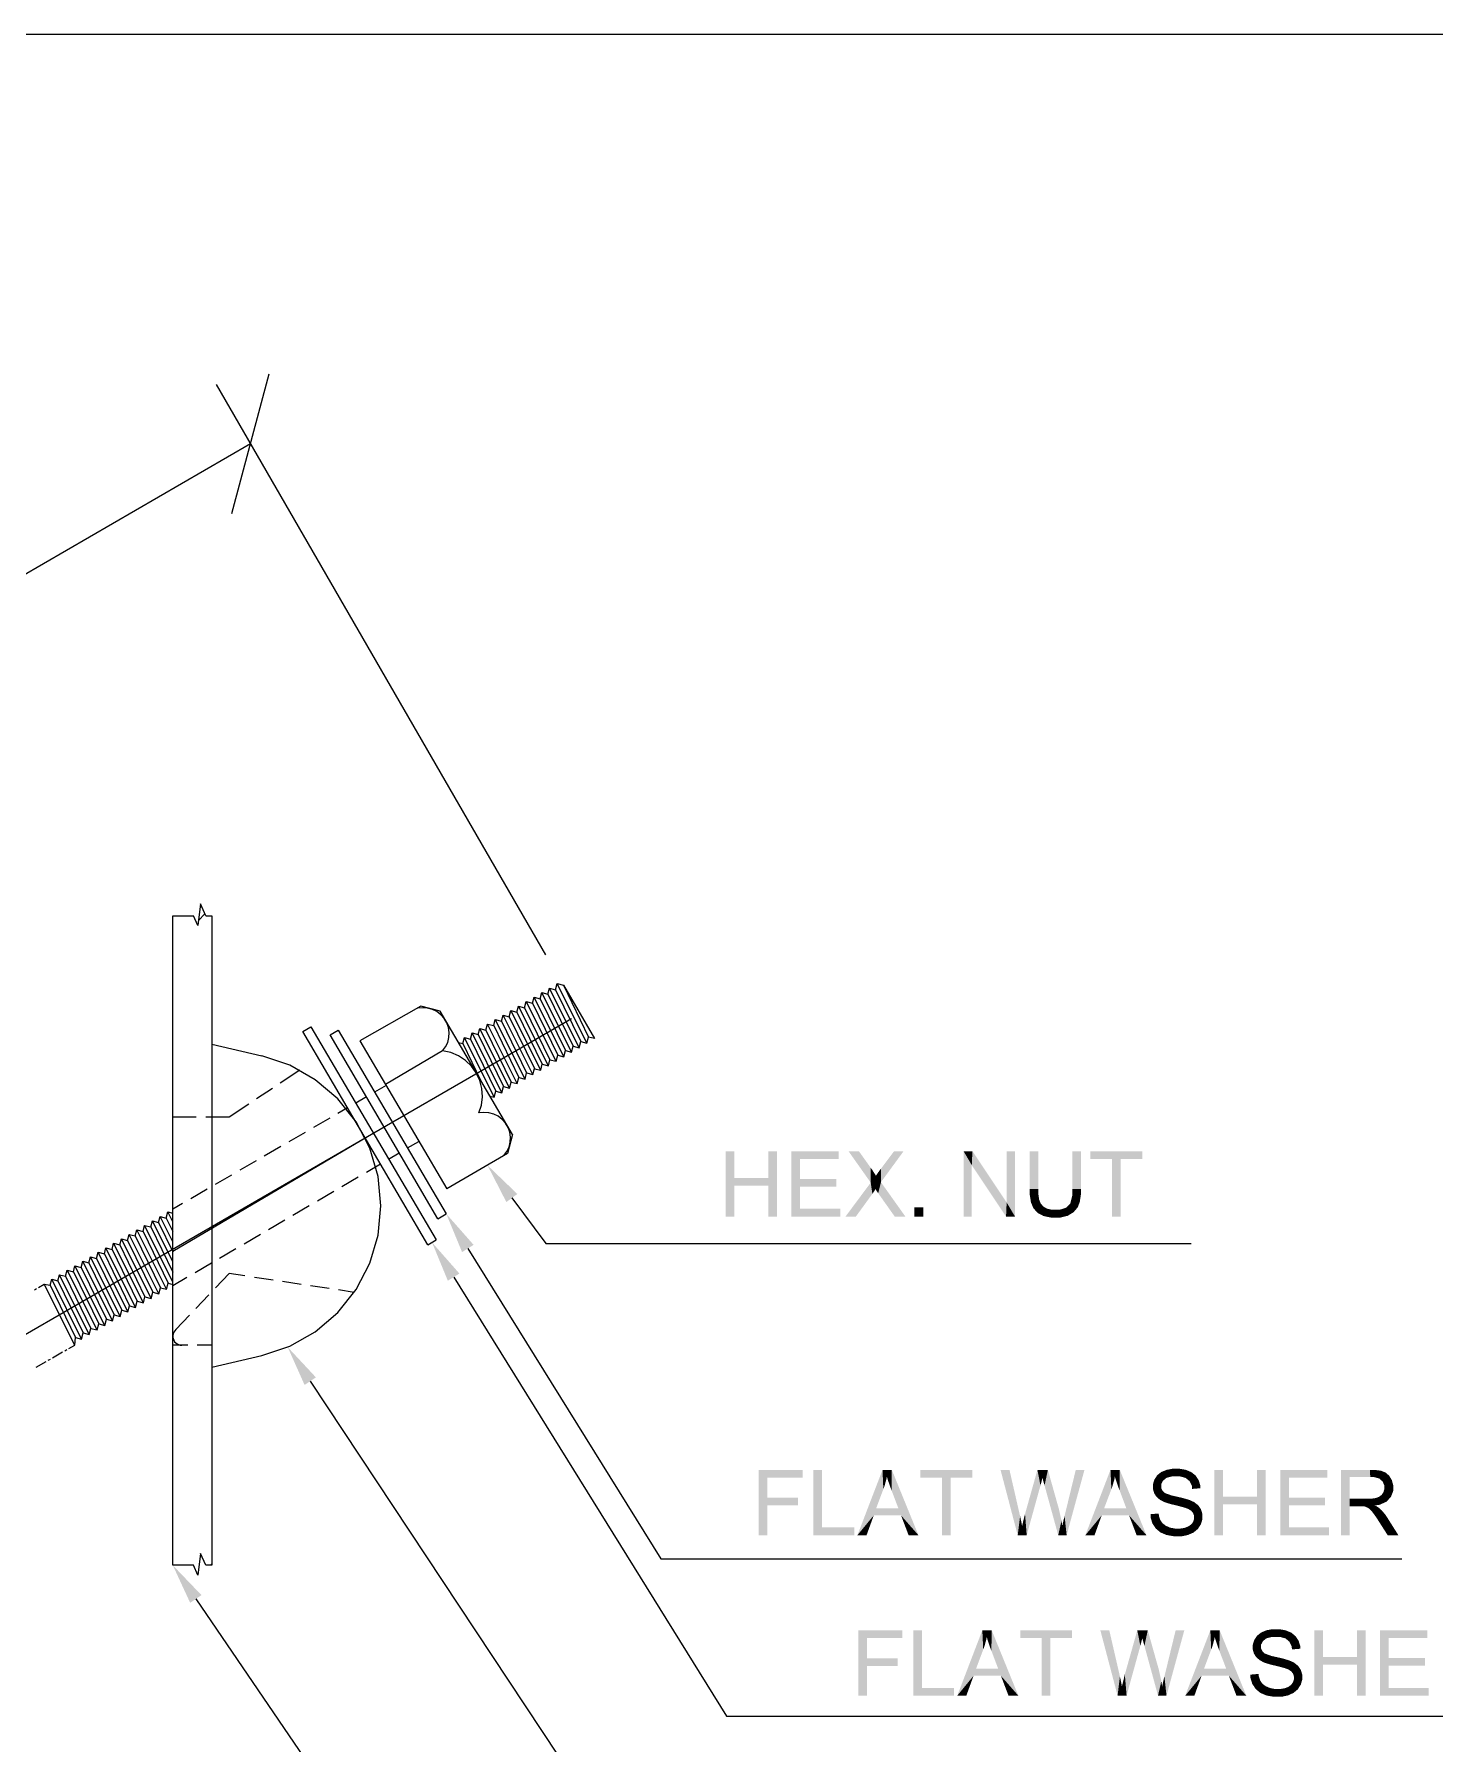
# Model space of a CAD drawing. Header units: millimetres. Extents: x 2 to 579, y 1 to 405.
# Drawn here: x 189.11 to 207.63, y 128.63 to 151.24 of the extents above; entities that cross this region are included whole.
import ezdxf

# ---------------------------------------------------------------- set-up
doc = ezdxf.new("R2010")
doc.units = ezdxf.units.MM
doc.linetypes.add('XKITLINE00', pattern=[0])
doc.layers.add('LinkedObject', color=7, linetype='Continuous', lineweight=0)

# ---------------------------------------------------------------- blocks, each defined once
blk = doc.blocks.new('*A4')
at = {"layer": 'LinkedObject'}
for color, points in [(7, [(198.37, 136.115), (198.256, 135.606), (198.256, 136.47)]), (7, [(198.37, 136.115), (198.256, 136.47), (198.37, 136.47)]), (7, [(198.933, 136.47), (198.819, 136.115), (198.819, 136.47)]), (7, [(198.819, 136.013), (198.819, 136.115), (198.933, 136.47)]), (7, [(198.819, 136.013), (198.933, 136.47), (198.933, 135.606)]), (7, [(199.239, 136.104), (199.125, 135.606), (199.125, 136.47)]), (7, [(199.239, 136.104), (199.125, 136.47), (199.239, 136.368)]), (7, [(199.75, 136.368), (199.125, 136.47), (199.75, 136.47)]), (7, [(199.239, 136.368), (199.125, 136.47), (199.75, 136.368)]), (7, [(200.016, 136.47), (200.173, 136.054), (199.879, 136.47)]), (7, [(200.173, 136.25), (200.173, 136.054), (200.016, 136.47)]), (7, [(200.308, 136.06), (200.31, 136.24), (200.608, 136.47)]), (7, [(200.608, 136.47), (200.31, 136.24), (200.483, 136.47)]), (7, [(201.401, 136.47), (201.51, 136.285), (201.401, 135.606)]), (7, [(201.51, 136.285), (201.401, 136.47), (201.518, 136.47)]), (7, [(201.51, 136.285), (201.518, 136.47), (201.963, 135.606)]), (7, [(201.963, 135.606), (201.518, 136.47), (201.971, 135.792)]), (7, [(202.081, 136.47), (201.971, 135.792), (201.971, 136.47)]), (7, [(202.081, 135.606), (201.971, 135.792), (202.081, 136.47)]), (7, [(202.389, 136.47), (202.275, 135.971), (202.275, 136.47)]), (7, [(202.389, 135.972), (202.275, 135.971), (202.389, 136.47)]), (7, [(202.954, 136.47), (202.84, 135.972), (202.84, 136.47)]), (7, [(202.954, 135.971), (202.84, 135.972), (202.954, 136.47)]), (7, [(203.079, 136.47), (203.364, 136.368), (203.079, 136.368)]), (7, [(203.478, 136.368), (203.364, 136.368), (203.079, 136.47)]), (7, [(203.478, 136.368), (203.079, 136.47), (203.764, 136.47)]), (7, [(203.364, 135.606), (203.478, 136.368), (203.478, 135.606)]), (7, [(203.364, 136.368), (203.478, 136.368), (203.364, 135.606)]), (7, [(203.478, 136.368), (203.764, 136.47), (203.764, 136.368)]), (6, [(195.499, 135.904), (195.354, 135.797), (195.104, 136.284)]), (7, [(198.37, 136.013), (198.256, 135.606), (198.37, 136.115)]), (7, [(198.37, 136.115), (198.819, 136.013), (198.37, 136.013)]), (7, [(198.819, 136.115), (198.819, 136.013), (198.37, 136.115)]), (7, [(199.239, 136.002), (199.125, 135.606), (199.239, 136.104)]), (7, [(199.718, 136.002), (199.239, 136.104), (199.718, 136.104)]), (7, [(199.239, 136.002), (199.239, 136.104), (199.718, 136.002)]), (7, [(200.198, 136.215), (200.173, 136.054), (200.173, 136.25)]), (7, [(200.232, 136.162), (200.173, 136.054), (200.198, 136.215)]), (7, [(200.242, 136.144), (200.173, 136.054), (200.232, 136.162)]), (7, [(200.173, 136.054), (200.242, 136.144), (200.308, 136.06)]), (7, [(200.256, 136.166), (200.308, 136.06), (200.242, 136.144)]), (7, [(200.29, 136.215), (200.308, 136.06), (200.256, 136.166)]), (7, [(200.31, 136.24), (200.308, 136.06), (200.29, 136.215)]), (7, [(201.401, 135.606), (201.51, 136.285), (201.51, 135.606)]), (7, [(198.256, 135.606), (198.37, 136.013), (198.37, 135.606)]), (7, [(198.819, 136.013), (198.933, 135.606), (198.819, 135.606)]), (7, [(199.239, 135.708), (199.125, 135.606), (199.239, 136.002)]), (7, [(200.173, 136.054), (200.195, 135.906), (199.84, 135.606)]), (7, [(199.84, 135.606), (200.195, 135.906), (199.977, 135.606)]), (7, [(200.308, 136.06), (200.236, 135.968), (200.173, 136.054)]), (7, [(200.195, 135.906), (200.173, 136.054), (200.202, 135.915)]), (7, [(200.202, 135.915), (200.173, 136.054), (200.222, 135.946)]), (7, [(200.222, 135.946), (200.173, 136.054), (200.236, 135.968)]), (7, [(200.236, 135.968), (200.308, 136.06), (200.245, 135.954)]), (7, [(200.245, 135.954), (200.308, 136.06), (200.263, 135.927)]), (7, [(200.263, 135.927), (200.308, 136.06), (200.272, 135.914)]), (7, [(200.272, 135.914), (200.308, 136.06), (200.49, 135.606)]), (7, [(200.49, 135.606), (200.308, 136.06), (200.631, 135.606)]), (7, [(202.389, 135.972), (202.275, 135.903), (202.275, 135.971)]), (7, [(202.389, 135.915), (202.275, 135.903), (202.389, 135.972)]), (7, [(202.389, 135.915), (202.308, 135.755), (202.275, 135.903)]), (7, [(202.275, 135.903), (202.308, 135.755), (202.292, 135.794)]), (7, [(202.4, 135.832), (202.308, 135.755), (202.389, 135.915)]), (7, [(202.813, 135.78), (202.954, 135.971), (202.925, 135.764)]), (7, [(202.84, 135.89), (202.954, 135.971), (202.813, 135.78)]), (7, [(202.954, 135.971), (202.84, 135.89), (202.84, 135.972)]), (7, [(202.925, 135.764), (202.954, 135.971), (202.939, 135.803)]), (7, [(202.939, 135.803), (202.954, 135.971), (202.954, 135.906)]), (6, [(194.921, 135.231), (194.768, 135.136), (194.559, 135.642)]), (7, [(199.125, 135.606), (199.239, 135.708), (199.769, 135.606)]), (7, [(199.769, 135.606), (199.239, 135.708), (199.769, 135.708)]), (7, [(200.869, 135.727), (200.748, 135.606), (200.748, 135.727)]), (7, [(200.869, 135.606), (200.748, 135.606), (200.869, 135.727)]), (7, [(201.971, 135.792), (202.081, 135.606), (201.963, 135.606)]), (7, [(202.308, 135.755), (202.4, 135.832), (202.41, 135.806)]), (7, [(202.421, 135.779), (202.308, 135.755), (202.41, 135.806)]), (7, [(202.421, 135.779), (202.418, 135.634), (202.308, 135.755)]), (7, [(202.308, 135.755), (202.418, 135.634), (202.325, 135.715)]), (7, [(202.325, 135.715), (202.418, 135.634), (202.38, 135.654)]), (7, [(202.456, 135.738), (202.418, 135.634), (202.421, 135.779)]), (7, [(202.418, 135.634), (202.456, 135.738), (202.482, 135.723)]), (7, [(202.507, 135.709), (202.418, 135.634), (202.482, 135.723)]), (7, [(202.507, 135.709), (202.617, 135.592), (202.418, 135.634)]), (7, [(202.57, 135.695), (202.617, 135.592), (202.507, 135.709)]), (7, [(202.617, 135.592), (202.57, 135.695), (202.607, 135.695)]), (7, [(202.67, 135.695), (202.617, 135.592), (202.607, 135.695)]), (7, [(202.617, 135.592), (202.67, 135.695), (202.679, 135.592)]), (7, [(202.818, 135.64), (202.67, 135.695), (202.76, 135.723)]), (7, [(202.78, 135.616), (202.67, 135.695), (202.818, 135.64)]), (7, [(202.679, 135.592), (202.67, 135.695), (202.78, 135.616)]), (7, [(202.786, 135.752), (202.857, 135.664), (202.76, 135.723)]), (7, [(202.76, 135.723), (202.857, 135.664), (202.818, 135.64)]), (7, [(202.925, 135.764), (202.786, 135.752), (202.813, 135.78)]), (7, [(202.91, 135.726), (202.786, 135.752), (202.925, 135.764)]), (7, [(202.857, 135.664), (202.786, 135.752), (202.91, 135.726)]), (7, [(202.418, 135.634), (202.617, 135.592), (202.457, 135.613)]), (7, [(202.457, 135.613), (202.617, 135.592), (202.556, 135.592)]), (6, [(194.733, 134.852), (194.58, 134.757), (194.371, 135.263)]), (6, [(192.835, 133.479), (192.685, 133.379), (192.462, 133.879)]), (7, [(198.805, 131.887), (198.69, 131.392), (198.69, 132.256)]), (7, [(198.805, 131.887), (198.69, 132.256), (198.805, 132.154)]), (7, [(199.273, 132.154), (198.69, 132.256), (199.273, 132.256)]), (7, [(198.805, 132.154), (198.69, 132.256), (199.273, 132.154)]), (7, [(199.53, 132.256), (199.416, 131.392), (199.416, 132.256)]), (7, [(199.53, 131.494), (199.416, 131.392), (199.53, 132.256)]), (7, [(200.329, 132.256), (200.34, 132), (199.997, 131.392)]), (7, [(200.34, 132), (200.329, 132.256), (200.355, 132.041)]), (7, [(200.355, 132.041), (200.329, 132.256), (200.378, 132.124)]), (7, [(200.378, 132.124), (200.329, 132.256), (200.387, 132.166)]), (7, [(200.452, 132.256), (200.387, 132.166), (200.329, 132.256)]), (7, [(200.387, 132.166), (200.452, 132.256), (200.397, 132.13)]), (7, [(200.397, 132.13), (200.452, 132.256), (200.428, 132.04)]), (7, [(200.428, 132.04), (200.452, 132.256), (200.448, 131.986)]), (7, [(200.448, 131.986), (200.452, 132.256), (200.539, 131.747)]), (7, [(200.539, 131.747), (200.452, 132.256), (200.574, 131.654)]), (7, [(200.574, 131.654), (200.452, 132.256), (200.804, 131.392)]), (7, [(200.831, 132.256), (201.116, 132.154), (200.831, 132.154)]), (7, [(201.23, 132.154), (201.116, 132.154), (200.831, 132.256)]), (7, [(201.23, 132.154), (200.831, 132.256), (201.516, 132.256)]), (7, [(201.23, 132.154), (201.516, 132.256), (201.516, 132.154)]), (7, [(202.008, 132.256), (202.117, 131.392), (201.89, 132.256)]), (7, [(202.138, 131.69), (202.117, 131.392), (202.008, 132.256)]), (7, [(202.378, 132.256), (202.418, 132.05), (202.214, 131.673)]), (7, [(202.418, 132.05), (202.378, 132.256), (202.424, 132.071)]), (7, [(202.424, 132.071), (202.378, 132.256), (202.437, 132.122)]), (7, [(202.437, 132.122), (202.378, 132.256), (202.444, 132.152)]), (7, [(202.516, 132.256), (202.444, 132.152), (202.378, 132.256)]), (7, [(202.444, 132.152), (202.516, 132.256), (202.446, 132.142)]), (7, [(202.446, 132.142), (202.516, 132.256), (202.46, 132.092)]), (7, [(202.46, 132.092), (202.516, 132.256), (202.472, 132.05)]), (7, [(202.472, 132.05), (202.516, 132.256), (202.639, 131.819)]), (7, [(203, 132.256), (202.75, 131.701), (202.885, 132.256)]), (7, [(202.764, 131.392), (202.75, 131.701), (203, 132.256)]), (7, [(203.344, 132.256), (203.356, 132), (203.012, 131.392)]), (7, [(203.356, 132), (203.344, 132.256), (203.37, 132.041)]), (7, [(203.37, 132.041), (203.344, 132.256), (203.394, 132.124)]), (7, [(203.394, 132.124), (203.344, 132.256), (203.402, 132.166)]), (7, [(203.467, 132.256), (203.402, 132.166), (203.344, 132.256)]), (7, [(203.402, 132.166), (203.467, 132.256), (203.413, 132.13)]), (7, [(203.413, 132.13), (203.467, 132.256), (203.443, 132.04)]), (7, [(203.443, 132.04), (203.467, 132.256), (203.464, 131.986)]), (7, [(203.464, 131.986), (203.467, 132.256), (203.554, 131.747)]), (7, [(203.554, 131.747), (203.467, 132.256), (203.59, 131.654)]), (7, [(203.59, 131.654), (203.467, 132.256), (203.82, 131.392)]), (7, [(204.087, 132.256), (204.162, 132.17), (204.051, 132.242)]), (7, [(204.166, 132.271), (204.162, 132.17), (204.087, 132.256)]), (7, [(204.209, 132.271), (204.162, 132.17), (204.166, 132.271)]), (7, [(204.162, 132.17), (204.209, 132.271), (204.214, 132.17)]), (7, [(204.209, 132.271), (204.264, 132.17), (204.214, 132.17)]), (7, [(204.342, 132.256), (204.209, 132.271), (204.257, 132.271)]), (7, [(204.379, 132.24), (204.209, 132.271), (204.342, 132.256)]), (7, [(204.339, 132.149), (204.209, 132.271), (204.379, 132.24)]), (7, [(204.264, 132.17), (204.209, 132.271), (204.339, 132.149)]), (7, [(204.834, 131.901), (204.719, 131.392), (204.719, 132.256)]), (7, [(204.834, 131.901), (204.719, 132.256), (204.834, 132.256)]), (7, [(205.397, 132.256), (205.283, 131.901), (205.283, 132.256)]), (7, [(205.283, 131.799), (205.283, 131.901), (205.397, 132.256)]), (7, [(205.283, 131.799), (205.397, 132.256), (205.397, 131.392)]), (7, [(205.703, 131.89), (205.589, 131.392), (205.589, 132.256)]), (7, [(205.703, 131.89), (205.589, 132.256), (205.703, 132.154)]), (7, [(206.213, 132.154), (205.589, 132.256), (206.213, 132.256)]), (7, [(205.703, 132.154), (205.589, 132.256), (206.213, 132.154)]), (7, [(206.507, 131.875), (206.393, 131.392), (206.393, 132.256)]), (7, [(206.393, 132.256), (206.507, 132.161), (206.507, 131.875)]), (7, [(206.78, 132.161), (206.393, 132.256), (206.775, 132.256)]), (7, [(206.507, 132.161), (206.393, 132.256), (206.78, 132.161)]), (7, [(206.775, 132.256), (206.828, 132.161), (206.78, 132.161)]), (7, [(206.921, 132.245), (206.775, 132.256), (206.833, 132.256)]), (7, [(206.951, 132.233), (206.775, 132.256), (206.921, 132.245)]), (7, [(206.898, 132.142), (206.775, 132.256), (206.951, 132.233)]), (7, [(206.828, 132.161), (206.775, 132.256), (206.898, 132.142)]), (7, [(201.116, 131.392), (201.23, 132.154), (201.23, 131.392)]), (7, [(201.116, 132.154), (201.23, 132.154), (201.116, 131.392)]), (7, [(202.214, 131.673), (202.418, 132.05), (202.236, 131.392)]), (7, [(202.639, 131.819), (202.653, 131.392), (202.472, 132.05)]), (7, [(203.943, 132.155), (203.906, 132.033), (203.924, 132.127)]), (7, [(204.039, 132.113), (203.906, 132.033), (203.943, 132.155)]), (7, [(203.924, 132.127), (203.906, 132.033), (203.906, 132.065)]), (7, [(204.015, 132.067), (203.906, 132.033), (204.039, 132.113)]), (7, [(203.906, 132.033), (204.015, 132.067), (204.015, 132.04)]), (7, [(204.015, 132.017), (203.906, 132.033), (204.015, 132.04)]), (7, [(203.906, 132.033), (204.015, 132.017), (203.906, 132.003)]), (7, [(203.961, 132.184), (204.063, 132.132), (203.943, 132.155)]), (7, [(203.943, 132.155), (204.063, 132.132), (204.039, 132.113)]), (7, [(204.015, 132.227), (204.063, 132.132), (203.961, 132.184)]), (7, [(204.086, 132.151), (204.015, 132.227), (204.051, 132.242)]), (7, [(204.063, 132.132), (204.015, 132.227), (204.086, 132.151)]), (7, [(204.051, 132.242), (204.162, 132.17), (204.086, 132.151)]), (7, [(204.379, 132.24), (204.364, 132.128), (204.339, 132.149)]), (7, [(204.415, 132.225), (204.364, 132.128), (204.379, 132.24)]), (7, [(204.364, 132.128), (204.415, 132.225), (204.39, 132.107)]), (7, [(204.39, 132.107), (204.415, 132.225), (204.491, 132.149)]), (7, [(204.491, 132.149), (204.42, 132.045), (204.39, 132.107)]), (7, [(204.491, 132.149), (204.415, 132.225), (204.472, 132.179)]), (7, [(204.511, 132.119), (204.42, 132.045), (204.491, 132.149)]), (7, [(204.532, 132.051), (204.42, 132.045), (204.511, 132.119)]), (7, [(204.534, 132.013), (204.42, 132.045), (204.532, 132.051)]), (7, [(204.42, 132.045), (204.534, 132.013), (204.424, 132.004)]), (7, [(206.951, 132.233), (206.921, 132.122), (206.898, 132.142)]), (7, [(206.981, 132.221), (206.921, 132.122), (206.951, 132.233)]), (7, [(206.921, 132.122), (206.981, 132.221), (206.943, 132.102)]), (7, [(206.943, 132.102), (206.981, 132.221), (207.047, 132.151)]), (7, [(207.047, 132.151), (206.965, 132.052), (206.943, 132.102)]), (7, [(206.954, 131.961), (207.083, 132.021), (207.023, 131.866)]), (7, [(206.965, 132), (207.083, 132.021), (206.954, 131.961)]), (7, [(207.065, 132.121), (206.965, 132.052), (207.047, 132.151)]), (7, [(207.083, 132.056), (206.965, 132.052), (207.065, 132.121)]), (7, [(207.083, 132.021), (206.965, 132.052), (207.083, 132.056)]), (7, [(206.965, 132.052), (207.083, 132.021), (206.965, 132.021)]), (7, [(207.083, 132.021), (206.965, 132), (206.965, 132.021)]), (7, [(207.047, 132.151), (206.981, 132.221), (207.029, 132.18)]), (7, [(207.023, 131.866), (207.083, 132.021), (207.053, 131.897)]), (7, [(207.053, 131.897), (207.083, 132.021), (207.083, 131.975)]), (7, [(198.805, 131.785), (198.69, 131.392), (198.805, 131.887)]), (7, [(199.21, 131.785), (198.805, 131.887), (199.21, 131.887)]), (7, [(198.805, 131.785), (198.805, 131.887), (199.21, 131.785)]), (7, [(199.997, 131.392), (200.34, 132), (200.245, 131.747)]), (7, [(202.662, 131.737), (202.653, 131.392), (202.639, 131.819)]), (7, [(203.012, 131.392), (203.356, 132), (203.26, 131.747)]), (7, [(203.906, 132.003), (204.015, 132.017), (203.921, 131.949)]), (7, [(203.921, 131.949), (204.015, 132.017), (203.936, 131.925)]), (7, [(203.936, 131.925), (204.015, 132.017), (204.032, 131.979)]), (7, [(204.032, 131.979), (203.997, 131.861), (203.936, 131.925)]), (7, [(203.936, 131.925), (203.997, 131.861), (203.951, 131.901)]), (7, [(204.049, 131.964), (203.997, 131.861), (204.032, 131.979)]), (7, [(203.997, 131.861), (204.049, 131.964), (204.028, 131.845)]), (7, [(204.028, 131.845), (204.049, 131.964), (204.065, 131.949)]), (7, [(204.028, 131.845), (204.065, 131.949), (204.052, 131.832)]), (7, [(204.052, 131.832), (204.065, 131.949), (204.135, 131.805)]), (7, [(204.135, 131.805), (204.065, 131.949), (204.151, 131.918)]), (7, [(204.135, 131.805), (204.151, 131.918), (204.194, 131.791)]), (7, [(204.194, 131.791), (204.151, 131.918), (204.221, 131.902)]), (7, [(204.194, 131.791), (204.221, 131.902), (204.254, 131.776)]), (7, [(204.254, 131.776), (204.221, 131.902), (204.291, 131.886)]), (7, [(204.254, 131.776), (204.291, 131.886), (204.331, 131.755)]), (7, [(204.331, 131.755), (204.291, 131.886), (204.348, 131.748)]), (7, [(204.348, 131.748), (204.291, 131.886), (204.375, 131.738)]), (7, [(204.386, 131.859), (204.375, 131.738), (204.291, 131.886)]), (7, [(204.412, 131.847), (204.375, 131.738), (204.386, 131.859)]), (7, [(204.375, 131.738), (204.412, 131.847), (204.414, 131.713)]), (7, [(204.414, 131.713), (204.412, 131.847), (204.45, 131.83)]), (7, [(204.414, 131.713), (204.45, 131.83), (204.426, 131.697)]), (7, [(204.426, 131.697), (204.45, 131.83), (204.438, 131.682)]), (7, [(204.45, 131.83), (204.524, 131.759), (204.438, 131.682)]), (7, [(204.524, 131.759), (204.45, 131.83), (204.506, 131.786)]), (7, [(204.834, 131.799), (204.719, 131.392), (204.834, 131.901)]), (7, [(204.719, 131.392), (204.834, 131.799), (204.834, 131.392)]), (7, [(204.834, 131.901), (205.283, 131.799), (204.834, 131.799)]), (7, [(205.283, 131.901), (205.283, 131.799), (204.834, 131.901)]), (7, [(205.283, 131.799), (205.397, 131.392), (205.283, 131.392)]), (7, [(205.703, 131.788), (205.589, 131.392), (205.703, 131.89)]), (7, [(206.181, 131.788), (205.703, 131.89), (206.181, 131.89)]), (7, [(205.703, 131.788), (205.703, 131.89), (206.181, 131.788)]), (7, [(206.507, 131.875), (206.507, 131.776), (206.393, 131.392)]), (7, [(206.639, 131.776), (206.507, 131.875), (206.752, 131.875)]), (7, [(206.507, 131.776), (206.507, 131.875), (206.639, 131.776)]), (7, [(206.639, 131.776), (206.752, 131.875), (206.662, 131.776)]), (7, [(206.662, 131.776), (206.752, 131.875), (206.693, 131.774)]), (7, [(206.693, 131.774), (206.752, 131.875), (206.703, 131.772)]), (7, [(206.703, 131.772), (206.752, 131.875), (206.716, 131.769)]), (7, [(206.716, 131.769), (206.752, 131.875), (206.742, 131.757)]), (7, [(206.742, 131.757), (206.752, 131.875), (206.792, 131.875)]), (7, [(206.742, 131.757), (206.792, 131.875), (206.755, 131.749)]), (7, [(206.792, 131.875), (206.84, 131.785), (206.755, 131.749)]), (7, [(206.853, 131.883), (206.84, 131.785), (206.792, 131.875)]), (7, [(206.84, 131.785), (206.853, 131.883), (206.902, 131.794)]), (7, [(206.875, 131.892), (207.023, 131.866), (206.853, 131.883)]), (7, [(206.993, 131.834), (206.853, 131.883), (207.023, 131.866)]), (7, [(206.902, 131.794), (206.853, 131.883), (206.993, 131.834)]), (7, [(206.897, 131.9), (207.023, 131.866), (206.875, 131.892)]), (7, [(207.023, 131.866), (206.897, 131.9), (206.931, 131.926)]), (7, [(206.942, 131.943), (207.023, 131.866), (206.931, 131.926)]), (7, [(206.954, 131.961), (207.023, 131.866), (206.942, 131.943)]), (7, [(198.69, 131.392), (198.805, 131.785), (198.805, 131.392)]), (7, [(200.213, 131.654), (199.997, 131.392), (200.245, 131.747)]), (7, [(199.997, 131.392), (200.213, 131.654), (200.118, 131.392)]), (7, [(200.245, 131.747), (200.574, 131.654), (200.213, 131.654)]), (7, [(200.539, 131.747), (200.574, 131.654), (200.245, 131.747)]), (7, [(200.574, 131.654), (200.804, 131.392), (200.674, 131.392)]), (7, [(202.149, 131.645), (202.117, 131.392), (202.138, 131.69)]), (7, [(202.167, 131.557), (202.117, 131.392), (202.149, 131.645)]), (7, [(202.191, 131.582), (202.236, 131.392), (202.175, 131.513)]), (7, [(202.211, 131.662), (202.236, 131.392), (202.191, 131.582)]), (7, [(202.214, 131.673), (202.236, 131.392), (202.211, 131.662)]), (7, [(202.696, 131.585), (202.653, 131.392), (202.662, 131.737)]), (7, [(202.707, 131.513), (202.653, 131.392), (202.696, 131.585)]), (7, [(202.737, 131.648), (202.764, 131.392), (202.715, 131.554)]), (7, [(202.75, 131.701), (202.764, 131.392), (202.737, 131.648)]), (7, [(203.228, 131.654), (203.012, 131.392), (203.26, 131.747)]), (7, [(203.012, 131.392), (203.228, 131.654), (203.133, 131.392)]), (7, [(203.26, 131.747), (203.59, 131.654), (203.228, 131.654)]), (7, [(203.554, 131.747), (203.59, 131.654), (203.26, 131.747)]), (7, [(203.59, 131.654), (203.82, 131.392), (203.69, 131.392)]), (7, [(203.985, 131.647), (203.874, 131.67), (203.982, 131.679)]), (7, [(203.874, 131.67), (203.921, 131.515), (203.875, 131.626)]), (7, [(203.985, 131.647), (203.921, 131.515), (203.874, 131.67)]), (7, [(203.875, 131.626), (203.921, 131.515), (203.898, 131.549)]), (7, [(204.003, 131.593), (203.921, 131.515), (203.985, 131.647)]), (7, [(203.921, 131.515), (204.003, 131.593), (203.943, 131.48)]), (7, [(203.943, 131.48), (204.003, 131.593), (204.005, 131.429)]), (7, [(204.017, 131.573), (204.005, 131.429), (204.003, 131.593)]), (7, [(204.031, 131.552), (204.005, 131.429), (204.017, 131.573)]), (7, [(204.438, 131.57), (204.54, 131.537), (204.426, 131.553)]), (7, [(204.438, 131.682), (204.524, 131.759), (204.45, 131.647)]), (7, [(204.438, 131.57), (204.56, 131.636), (204.54, 131.537)]), (7, [(204.45, 131.607), (204.56, 131.636), (204.438, 131.57)]), (7, [(204.45, 131.647), (204.524, 131.759), (204.542, 131.732)]), (7, [(204.45, 131.647), (204.542, 131.732), (204.45, 131.627)]), (7, [(204.45, 131.627), (204.542, 131.732), (204.45, 131.607)]), (7, [(204.542, 131.732), (204.56, 131.636), (204.45, 131.607)]), (7, [(204.54, 131.537), (204.56, 131.636), (204.56, 131.602)]), (7, [(204.56, 131.636), (204.542, 131.732), (204.56, 131.671)]), (7, [(205.703, 131.494), (205.589, 131.392), (205.703, 131.788)]), (7, [(206.393, 131.392), (206.507, 131.776), (206.507, 131.392)]), (7, [(206.755, 131.749), (206.84, 131.785), (206.768, 131.741)]), (7, [(206.84, 131.785), (206.797, 131.712), (206.768, 131.741)]), (7, [(206.862, 131.775), (206.797, 131.712), (206.84, 131.785)]), (7, [(206.797, 131.712), (206.862, 131.775), (206.813, 131.691)]), (7, [(206.813, 131.691), (206.862, 131.775), (206.829, 131.671)]), (7, [(206.829, 131.671), (206.862, 131.775), (206.908, 131.742)]), (7, [(206.908, 131.742), (206.87, 131.611), (206.829, 131.671)]), (7, [(206.908, 131.742), (206.862, 131.775), (206.897, 131.753)]), (7, [(206.933, 131.719), (206.87, 131.611), (206.908, 131.742)]), (7, [(206.981, 131.662), (206.87, 131.611), (206.933, 131.719)]), (7, [(206.87, 131.611), (206.981, 131.662), (206.895, 131.572)]), (7, [(206.895, 131.572), (206.981, 131.662), (207.003, 131.628)]), (7, [(206.895, 131.572), (207.003, 131.628), (207.01, 131.392)]), (7, [(207.01, 131.392), (207.003, 131.628), (207.152, 131.392)]), (7, [(199.416, 131.392), (199.53, 131.494), (199.955, 131.392)]), (7, [(199.955, 131.392), (199.53, 131.494), (199.955, 131.494)]), (7, [(202.175, 131.513), (202.117, 131.392), (202.167, 131.557)]), (7, [(202.175, 131.513), (202.236, 131.392), (202.117, 131.392)]), (7, [(202.707, 131.513), (202.764, 131.392), (202.653, 131.392)]), (7, [(202.715, 131.554), (202.764, 131.392), (202.707, 131.513)]), (7, [(204.031, 131.552), (204.045, 131.412), (204.005, 131.429)]), (7, [(204.074, 131.518), (204.045, 131.412), (204.031, 131.552)]), (7, [(204.045, 131.412), (204.074, 131.518), (204.085, 131.395)]), (7, [(204.104, 131.505), (204.085, 131.395), (204.074, 131.518)]), (7, [(204.133, 131.492), (204.085, 131.395), (204.104, 131.505)]), (7, [(204.133, 131.492), (204.183, 131.378), (204.085, 131.395)]), (7, [(204.199, 131.48), (204.183, 131.378), (204.133, 131.492)]), (7, [(204.199, 131.48), (204.241, 131.378), (204.183, 131.378)]), (7, [(204.236, 131.48), (204.241, 131.378), (204.199, 131.48)]), (7, [(204.236, 131.48), (204.287, 131.378), (204.241, 131.378)]), (7, [(204.269, 131.48), (204.287, 131.378), (204.236, 131.48)]), (7, [(204.326, 131.489), (204.407, 131.412), (204.269, 131.48)]), (7, [(204.269, 131.48), (204.407, 131.412), (204.287, 131.378)]), (7, [(204.287, 131.378), (204.407, 131.412), (204.37, 131.395)]), (7, [(204.351, 131.499), (204.501, 131.476), (204.326, 131.489)]), (7, [(204.444, 131.428), (204.326, 131.489), (204.501, 131.476)]), (7, [(204.407, 131.412), (204.326, 131.489), (204.444, 131.428)]), (7, [(204.376, 131.509), (204.501, 131.476), (204.351, 131.499)]), (7, [(204.413, 131.536), (204.52, 131.506), (204.376, 131.509)]), (7, [(204.376, 131.509), (204.52, 131.506), (204.501, 131.476)]), (7, [(204.426, 131.553), (204.54, 131.537), (204.413, 131.536)]), (7, [(204.52, 131.506), (204.413, 131.536), (204.54, 131.537)]), (7, [(205.589, 131.392), (205.703, 131.494), (206.233, 131.392)]), (7, [(206.233, 131.392), (205.703, 131.494), (206.233, 131.494)]), (6, [(191.321, 130.6), (191.172, 130.498), (190.942, 130.995)]), (7, [(200.125, 129.765), (200.011, 129.271), (200.011, 130.135)]), (7, [(200.125, 129.765), (200.011, 130.135), (200.125, 130.033)]), (7, [(200.593, 130.033), (200.011, 130.135), (200.593, 130.135)]), (7, [(200.125, 130.033), (200.011, 130.135), (200.593, 130.033)]), (7, [(200.851, 130.135), (200.737, 129.271), (200.737, 130.135)]), (7, [(200.851, 129.373), (200.737, 129.271), (200.851, 130.135)]), (7, [(201.649, 130.135), (201.661, 129.879), (201.318, 129.271)]), (7, [(201.661, 129.879), (201.649, 130.135), (201.676, 129.92)]), (7, [(201.676, 129.92), (201.649, 130.135), (201.699, 130.002)]), (7, [(201.699, 130.002), (201.649, 130.135), (201.708, 130.044)]), (7, [(201.773, 130.135), (201.708, 130.044), (201.649, 130.135)]), (7, [(201.708, 130.044), (201.773, 130.135), (201.718, 130.009)]), (7, [(201.718, 130.009), (201.773, 130.135), (201.748, 129.919)]), (7, [(201.748, 129.919), (201.773, 130.135), (201.769, 129.864)]), (7, [(201.769, 129.864), (201.773, 130.135), (201.859, 129.626)]), (7, [(201.859, 129.626), (201.773, 130.135), (201.895, 129.533)]), (7, [(201.895, 129.533), (201.773, 130.135), (202.125, 129.271)]), (7, [(202.152, 130.135), (202.436, 130.033), (202.152, 130.033)]), (7, [(202.55, 130.033), (202.436, 130.033), (202.152, 130.135)]), (7, [(202.55, 130.033), (202.152, 130.135), (202.836, 130.135)]), (7, [(202.436, 129.271), (202.55, 130.033), (202.55, 129.271)]), (7, [(202.436, 130.033), (202.55, 130.033), (202.436, 129.271)]), (7, [(202.55, 130.033), (202.836, 130.135), (202.836, 130.033)]), (7, [(203.328, 130.135), (203.438, 129.271), (203.21, 130.135)]), (7, [(203.459, 129.568), (203.438, 129.271), (203.328, 130.135)]), (7, [(203.699, 130.135), (203.739, 129.929), (203.534, 129.551)]), (7, [(203.739, 129.929), (203.699, 130.135), (203.744, 129.95)]), (7, [(203.744, 129.95), (203.699, 130.135), (203.757, 130.001)]), (7, [(203.757, 130.001), (203.699, 130.135), (203.765, 130.03)]), (7, [(203.837, 130.135), (203.765, 130.03), (203.699, 130.135)]), (7, [(203.765, 130.03), (203.837, 130.135), (203.767, 130.021)]), (7, [(203.767, 130.021), (203.837, 130.135), (203.781, 129.97)]), (7, [(203.781, 129.97), (203.837, 130.135), (203.793, 129.929)]), (7, [(203.793, 129.929), (203.837, 130.135), (203.96, 129.697)]), (7, [(204.321, 130.135), (204.071, 129.579), (204.206, 130.135)]), (7, [(204.085, 129.271), (204.071, 129.579), (204.321, 130.135)]), (7, [(204.665, 130.135), (204.676, 129.879), (204.333, 129.271)]), (7, [(204.676, 129.879), (204.665, 130.135), (204.691, 129.92)]), (7, [(204.691, 129.92), (204.665, 130.135), (204.714, 130.002)]), (7, [(204.714, 130.002), (204.665, 130.135), (204.723, 130.044)]), (7, [(204.788, 130.135), (204.723, 130.044), (204.665, 130.135)]), (7, [(204.723, 130.044), (204.788, 130.135), (204.733, 130.009)]), (7, [(204.733, 130.009), (204.788, 130.135), (204.764, 129.919)]), (7, [(204.764, 129.919), (204.788, 130.135), (204.784, 129.864)]), (7, [(204.784, 129.864), (204.788, 130.135), (204.875, 129.626)]), (7, [(204.875, 129.626), (204.788, 130.135), (204.91, 129.533)]), (7, [(204.91, 129.533), (204.788, 130.135), (205.14, 129.271)]), (7, [(205.263, 130.034), (205.226, 129.911), (205.245, 130.005)]), (7, [(205.36, 129.991), (205.226, 129.911), (205.263, 130.034)]), (7, [(205.245, 130.005), (205.226, 129.911), (205.226, 129.944)]), (7, [(205.336, 129.945), (205.226, 129.911), (205.36, 129.991)]), (7, [(205.282, 130.062), (205.383, 130.01), (205.263, 130.034)]), (7, [(205.263, 130.034), (205.383, 130.01), (205.36, 129.991)]), (7, [(205.336, 130.105), (205.383, 130.01), (205.282, 130.062)]), (7, [(205.407, 130.029), (205.336, 130.105), (205.372, 130.12)]), (7, [(205.383, 130.01), (205.336, 130.105), (205.407, 130.029)]), (7, [(205.407, 130.135), (205.483, 130.048), (205.372, 130.12)]), (7, [(205.372, 130.12), (205.483, 130.048), (205.407, 130.029)]), (7, [(205.486, 130.149), (205.483, 130.048), (205.407, 130.135)]), (7, [(205.53, 130.149), (205.483, 130.048), (205.486, 130.149)]), (7, [(205.483, 130.048), (205.53, 130.149), (205.534, 130.048)]), (7, [(205.53, 130.149), (205.584, 130.048), (205.534, 130.048)]), (7, [(205.663, 130.134), (205.53, 130.149), (205.578, 130.149)]), (7, [(205.699, 130.118), (205.53, 130.149), (205.663, 130.134)]), (7, [(205.659, 130.027), (205.53, 130.149), (205.699, 130.118)]), (7, [(205.584, 130.048), (205.53, 130.149), (205.659, 130.027)]), (7, [(205.699, 130.118), (205.685, 130.006), (205.659, 130.027)]), (7, [(205.736, 130.103), (205.685, 130.006), (205.699, 130.118)]), (7, [(205.685, 130.006), (205.736, 130.103), (205.71, 129.985)]), (7, [(205.71, 129.985), (205.736, 130.103), (205.812, 130.027)]), (7, [(205.812, 130.027), (205.74, 129.923), (205.71, 129.985)]), (7, [(205.812, 130.027), (205.736, 130.103), (205.792, 130.057)]), (7, [(205.832, 129.997), (205.74, 129.923), (205.812, 130.027)]), (7, [(205.853, 129.929), (205.74, 129.923), (205.832, 129.997)]), (7, [(206.154, 129.78), (206.04, 129.271), (206.04, 130.135)]), (7, [(206.154, 129.78), (206.04, 130.135), (206.154, 130.135)]), (7, [(206.717, 130.135), (206.603, 129.78), (206.603, 130.135)]), (7, [(206.603, 129.678), (206.603, 129.78), (206.717, 130.135)]), (7, [(206.603, 129.678), (206.717, 130.135), (206.717, 129.271)]), (7, [(207.023, 129.768), (206.909, 129.271), (206.909, 130.135)]), (7, [(207.023, 129.768), (206.909, 130.135), (207.023, 130.033)]), (7, [(207.534, 130.033), (206.909, 130.135), (207.534, 130.135)]), (7, [(207.023, 130.033), (206.909, 130.135), (207.534, 130.033)]), (7, [(200.125, 129.663), (200.011, 129.271), (200.125, 129.765)]), (7, [(200.53, 129.663), (200.125, 129.765), (200.53, 129.765)]), (7, [(200.125, 129.663), (200.125, 129.765), (200.53, 129.663)]), (7, [(201.318, 129.271), (201.661, 129.879), (201.566, 129.626)]), (7, [(203.534, 129.551), (203.739, 129.929), (203.557, 129.271)]), (7, [(203.96, 129.697), (203.973, 129.271), (203.793, 129.929)]), (7, [(204.333, 129.271), (204.676, 129.879), (204.581, 129.626)]), (7, [(205.226, 129.911), (205.336, 129.945), (205.336, 129.919)]), (7, [(205.336, 129.895), (205.226, 129.911), (205.336, 129.919)]), (7, [(205.226, 129.911), (205.336, 129.895), (205.226, 129.881)]), (7, [(205.226, 129.881), (205.336, 129.895), (205.241, 129.828)]), (7, [(205.241, 129.828), (205.336, 129.895), (205.256, 129.803)]), (7, [(205.256, 129.803), (205.336, 129.895), (205.353, 129.857)]), (7, [(205.353, 129.857), (205.318, 129.739), (205.256, 129.803)]), (7, [(205.256, 129.803), (205.318, 129.739), (205.272, 129.779)]), (7, [(205.369, 129.842), (205.318, 129.739), (205.353, 129.857)]), (7, [(205.318, 129.739), (205.369, 129.842), (205.348, 129.723)]), (7, [(205.348, 129.723), (205.369, 129.842), (205.386, 129.827)]), (7, [(205.348, 129.723), (205.386, 129.827), (205.372, 129.71)]), (7, [(205.372, 129.71), (205.386, 129.827), (205.455, 129.683)]), (7, [(205.455, 129.683), (205.386, 129.827), (205.472, 129.796)]), (7, [(205.455, 129.683), (205.472, 129.796), (205.515, 129.669)]), (7, [(205.515, 129.669), (205.472, 129.796), (205.542, 129.78)]), (7, [(205.515, 129.669), (205.542, 129.78), (205.574, 129.655)]), (7, [(205.574, 129.655), (205.542, 129.78), (205.611, 129.765)]), (7, [(205.574, 129.655), (205.611, 129.765), (205.651, 129.634)]), (7, [(205.651, 129.634), (205.611, 129.765), (205.669, 129.627)]), (7, [(205.669, 129.627), (205.611, 129.765), (205.696, 129.617)]), (7, [(205.707, 129.737), (205.696, 129.617), (205.611, 129.765)]), (7, [(205.854, 129.891), (205.74, 129.923), (205.853, 129.929)]), (7, [(205.74, 129.923), (205.854, 129.891), (205.745, 129.882)]), (7, [(206.154, 129.678), (206.04, 129.271), (206.154, 129.78)]), (7, [(206.154, 129.78), (206.603, 129.678), (206.154, 129.678)]), (7, [(206.603, 129.78), (206.603, 129.678), (206.154, 129.78)]), (7, [(207.023, 129.666), (206.909, 129.271), (207.023, 129.768)]), (7, [(207.502, 129.666), (207.023, 129.768), (207.502, 129.768)]), (7, [(207.023, 129.666), (207.023, 129.768), (207.502, 129.666)]), (7, [(200.011, 129.271), (200.125, 129.663), (200.125, 129.271)]), (7, [(201.533, 129.533), (201.318, 129.271), (201.566, 129.626)]), (7, [(201.318, 129.271), (201.533, 129.533), (201.438, 129.271)]), (7, [(201.566, 129.626), (201.895, 129.533), (201.533, 129.533)]), (7, [(201.859, 129.626), (201.895, 129.533), (201.566, 129.626)]), (7, [(201.895, 129.533), (202.125, 129.271), (201.995, 129.271)]), (7, [(203.469, 129.524), (203.438, 129.271), (203.459, 129.568)]), (7, [(203.531, 129.54), (203.557, 129.271), (203.512, 129.461)]), (7, [(203.534, 129.551), (203.557, 129.271), (203.531, 129.54)]), (7, [(203.983, 129.616), (203.973, 129.271), (203.96, 129.697)]), (7, [(204.017, 129.463), (203.973, 129.271), (203.983, 129.616)]), (7, [(204.071, 129.579), (204.085, 129.271), (204.057, 129.526)]), (7, [(204.549, 129.533), (204.333, 129.271), (204.581, 129.626)]), (7, [(204.333, 129.271), (204.549, 129.533), (204.454, 129.271)]), (7, [(204.581, 129.626), (204.91, 129.533), (204.549, 129.533)]), (7, [(204.875, 129.626), (204.91, 129.533), (204.581, 129.626)]), (7, [(204.91, 129.533), (205.14, 129.271), (205.01, 129.271)]), (7, [(205.306, 129.525), (205.194, 129.548), (205.302, 129.558)]), (7, [(205.194, 129.548), (205.242, 129.393), (205.195, 129.505)]), (7, [(205.306, 129.525), (205.242, 129.393), (205.194, 129.548)]), (7, [(205.733, 129.725), (205.696, 129.617), (205.707, 129.737)]), (7, [(205.696, 129.617), (205.733, 129.725), (205.735, 129.591)]), (7, [(205.735, 129.591), (205.733, 129.725), (205.771, 129.708)]), (7, [(205.735, 129.591), (205.771, 129.708), (205.747, 129.576)]), (7, [(205.747, 129.576), (205.771, 129.708), (205.759, 129.561)]), (7, [(205.771, 129.708), (205.844, 129.637), (205.759, 129.561)]), (7, [(205.759, 129.561), (205.844, 129.637), (205.77, 129.525)]), (7, [(205.77, 129.525), (205.844, 129.637), (205.862, 129.611)]), (7, [(205.77, 129.525), (205.862, 129.611), (205.77, 129.505)]), (7, [(205.77, 129.505), (205.862, 129.611), (205.77, 129.485)]), (7, [(205.862, 129.611), (205.88, 129.515), (205.77, 129.485)]), (7, [(205.844, 129.637), (205.771, 129.708), (205.826, 129.664)]), (7, [(205.88, 129.515), (205.862, 129.611), (205.88, 129.549)]), (7, [(206.04, 129.271), (206.154, 129.678), (206.154, 129.271)]), (7, [(206.603, 129.678), (206.717, 129.271), (206.603, 129.271)]), (7, [(207.023, 129.373), (206.909, 129.271), (207.023, 129.666)]), (7, [(200.737, 129.271), (200.851, 129.373), (201.276, 129.271)]), (7, [(201.276, 129.271), (200.851, 129.373), (201.276, 129.373)]), (7, [(203.488, 129.435), (203.438, 129.271), (203.469, 129.524)]), (7, [(203.495, 129.392), (203.438, 129.271), (203.488, 129.435)]), (7, [(203.495, 129.392), (203.557, 129.271), (203.438, 129.271)]), (7, [(203.512, 129.461), (203.557, 129.271), (203.495, 129.392)]), (7, [(204.027, 129.392), (203.973, 129.271), (204.017, 129.463)]), (7, [(204.027, 129.392), (204.085, 129.271), (203.973, 129.271)]), (7, [(204.036, 129.432), (204.085, 129.271), (204.027, 129.392)]), (7, [(204.057, 129.526), (204.085, 129.271), (204.036, 129.432)]), (7, [(205.195, 129.505), (205.242, 129.393), (205.219, 129.427)]), (7, [(205.324, 129.472), (205.242, 129.393), (205.306, 129.525)]), (7, [(205.242, 129.393), (205.324, 129.472), (205.264, 129.359)]), (7, [(205.264, 129.359), (205.324, 129.472), (205.326, 129.307)]), (7, [(205.338, 129.451), (205.326, 129.307), (205.324, 129.472)]), (7, [(205.352, 129.43), (205.326, 129.307), (205.338, 129.451)]), (7, [(205.352, 129.43), (205.366, 129.29), (205.326, 129.307)]), (7, [(205.395, 129.397), (205.366, 129.29), (205.352, 129.43)]), (7, [(205.366, 129.29), (205.395, 129.397), (205.405, 129.273)]), (7, [(205.424, 129.384), (205.405, 129.273), (205.395, 129.397)]), (7, [(205.454, 129.371), (205.405, 129.273), (205.424, 129.384)]), (7, [(205.454, 129.371), (205.503, 129.256), (205.405, 129.273)]), (7, [(205.52, 129.358), (205.503, 129.256), (205.454, 129.371)]), (7, [(205.52, 129.358), (205.562, 129.256), (205.503, 129.256)]), (7, [(205.557, 129.358), (205.562, 129.256), (205.52, 129.358)]), (7, [(205.557, 129.358), (205.608, 129.256), (205.562, 129.256)]), (7, [(205.589, 129.358), (205.608, 129.256), (205.557, 129.358)]), (7, [(205.647, 129.368), (205.728, 129.29), (205.589, 129.358)]), (7, [(205.589, 129.358), (205.728, 129.29), (205.608, 129.256)]), (7, [(205.672, 129.377), (205.821, 129.354), (205.647, 129.368)]), (7, [(205.765, 129.307), (205.647, 129.368), (205.821, 129.354)]), (7, [(205.728, 129.29), (205.647, 129.368), (205.765, 129.307)]), (7, [(205.697, 129.387), (205.821, 129.354), (205.672, 129.377)]), (7, [(205.734, 129.414), (205.841, 129.385), (205.697, 129.387)]), (7, [(205.697, 129.387), (205.841, 129.385), (205.821, 129.354)]), (7, [(205.746, 129.431), (205.861, 129.415), (205.734, 129.414)]), (7, [(205.841, 129.385), (205.734, 129.414), (205.861, 129.415)]), (7, [(205.758, 129.448), (205.861, 129.415), (205.746, 129.431)]), (7, [(205.758, 129.448), (205.88, 129.515), (205.861, 129.415)]), (7, [(205.77, 129.485), (205.88, 129.515), (205.758, 129.448)]), (7, [(205.861, 129.415), (205.88, 129.515), (205.88, 129.48)]), (7, [(206.909, 129.271), (207.023, 129.373), (207.554, 129.271)]), (7, [(207.554, 129.271), (207.023, 129.373), (207.554, 129.373)]), (7, [(205.608, 129.256), (205.728, 129.29), (205.691, 129.273)])]:
    blk.add_hatch(color=color, dxfattribs=at).paths.add_polyline_path(points, flags=17)
at = {"layer": 'LinkedObject', "color": 2, "linetype": 'XKITLINE00', "lineweight": 0}
for p, q in [((134.712, 151.24), (218.864, 151.24)), ((193.023, 138.009), (193.129, 138.071)), ((194.449, 135.577), (193.023, 138.009)), ((193.129, 138.071), (194.559, 135.642)), ((194.449, 135.577), (194.559, 135.642))]:
    blk.add_line(p, q, dxfattribs=at)
at = {"layer": 'LinkedObject', "color": 6, "linetype": 'XKITLINE00', "lineweight": 0}
for p, q in [((191.725, 144.904), (192.218, 146.749)), ((195.877, 139.068), (191.521, 146.606)), ((150.578, 121.903), (191.971, 145.826)), ((181.395, 129.659), (196.217, 138.225)), ((195.426, 135.851), (195.874, 135.249)), ((195.874, 135.249), (204.41, 135.249)), ((194.844, 135.183), (197.397, 131.079)), ((194.657, 134.805), (198.267, 129)), ((192.76, 133.429), (197.326, 126.536)), ((197.397, 131.079), (207.199, 131.079)), ((191.247, 130.549), (195.721, 123.99)), ((198.267, 129), (216.367, 129))]:
    blk.add_line(p, q, dxfattribs=at)
at = {"layer": 'LinkedObject', "color": 7, "linetype": 'XKITLINE00', "lineweight": 0}
for p, q in [((191.971, 145.826), (191.971, 145.826)), ((191.307, 139.74), (191.273, 139.453)), ((191.377, 139.584), (191.307, 139.74)), ((190.942, 130.995), (190.942, 139.584)), ((190.942, 139.584), (191.216, 139.584)), ((191.273, 139.453), (191.216, 139.584)), ((191.366, 139.607), (191.281, 139.522)), ((191.377, 139.584), (191.46, 139.584)), ((191.46, 139.584), (191.46, 130.995)), ((196.328, 138.289), (196.328, 138.289)), ((191.46, 137.883), (192.118, 137.731)), ((192.488, 137.607), (192.118, 137.731)), ((192.827, 137.415), (192.488, 137.607)), ((193.124, 137.162), (192.827, 137.415)), ((193.367, 136.857), (193.124, 137.162)), ((193.547, 136.511), (193.367, 136.857)), ((193.658, 136.137), (193.547, 136.511)), ((193.695, 135.749), (193.658, 136.137)), ((193.658, 135.361), (193.695, 135.749)), ((193.547, 134.987), (193.658, 135.361)), ((193.367, 134.641), (193.547, 134.987)), ((193.124, 134.336), (193.367, 134.641)), ((192.827, 134.082), (193.124, 134.336)), ((192.488, 133.89), (192.827, 134.082)), ((192.118, 133.767), (192.488, 133.89)), ((191.46, 133.615), (192.118, 133.767))]:
    blk.add_line(p, q, dxfattribs=at)
at = {"layer": 'LinkedObject', "color": 1, "linetype": 'XKITLINE00', "lineweight": 0}
for p, q in [((195.904, 138.545), (195.925, 138.625)), ((195.925, 138.625), (196.006, 138.604)), ((196.318, 137.838), (195.925, 138.625)), ((196.006, 138.604), (196.027, 138.685)), ((196.006, 138.604), (196.339, 137.919)), ((196.027, 138.685), (196.108, 138.663)), ((196.42, 137.898), (196.027, 138.685)), ((196.108, 138.663), (196.441, 137.979)), ((196.108, 138.663), (196.52, 137.961)), ((195.494, 138.308), (195.515, 138.388)), ((195.91, 137.598), (195.515, 138.388)), ((195.515, 138.388), (195.596, 138.367)), ((195.596, 138.367), (195.618, 138.448)), ((195.596, 138.367), (195.931, 137.679)), ((196.012, 137.658), (195.618, 138.448)), ((195.618, 138.448), (195.699, 138.426)), ((195.699, 138.426), (195.72, 138.507)), ((195.699, 138.426), (196.033, 137.739)), ((196.114, 137.718), (195.72, 138.507)), ((195.72, 138.507), (195.801, 138.486)), ((195.801, 138.486), (195.822, 138.566)), ((195.801, 138.486), (196.135, 137.799)), ((195.822, 138.566), (195.904, 138.545)), ((196.216, 137.778), (195.822, 138.566)), ((195.904, 138.545), (196.237, 137.859)), ((195.084, 138.071), (195.106, 138.151)), ((195.499, 137.363), (195.106, 138.151)), ((195.106, 138.151), (195.187, 138.13)), ((195.187, 138.13), (195.208, 138.211)), ((195.187, 138.13), (195.52, 137.444)), ((195.601, 137.423), (195.208, 138.211)), ((195.208, 138.211), (195.289, 138.189)), ((195.289, 138.189), (195.311, 138.27)), ((195.289, 138.189), (195.622, 137.504)), ((195.703, 137.483), (195.311, 138.27)), ((195.311, 138.27), (195.392, 138.248)), ((195.392, 138.248), (195.413, 138.329)), ((195.392, 138.248), (195.724, 137.564)), ((195.413, 138.329), (195.494, 138.308)), ((195.808, 137.539), (195.413, 138.329)), ((195.494, 138.308), (195.829, 137.62)), ((192.663, 138.051), (192.768, 138.112)), ((194.316, 135.23), (192.663, 138.051)), ((192.768, 138.112), (194.427, 135.296)), ((194.719, 137.908), (194.777, 137.893)), ((194.777, 137.893), (194.799, 137.973)), ((195.193, 137.184), (194.799, 137.973)), ((194.799, 137.973), (194.88, 137.952)), ((194.88, 137.952), (194.901, 138.033)), ((194.88, 137.952), (195.214, 137.265)), ((195.295, 137.243), (194.901, 138.033)), ((194.901, 138.033), (194.982, 138.011)), ((194.982, 138.011), (195.003, 138.092)), ((194.982, 138.011), (195.316, 137.324)), ((195.397, 137.303), (195.003, 138.092)), ((195.003, 138.092), (195.084, 138.071)), ((195.084, 138.071), (195.418, 137.384)), ((196.318, 137.838), (196.339, 137.919)), ((196.339, 137.919), (196.42, 137.898)), ((196.42, 137.898), (196.441, 137.979)), ((196.52, 137.961), (196.441, 137.979)), ((194.777, 137.893), (195.017, 137.399)), ((195.91, 137.598), (195.931, 137.679)), ((195.931, 137.679), (196.012, 137.658)), ((196.012, 137.658), (196.033, 137.739)), ((196.033, 137.739), (196.114, 137.718)), ((196.114, 137.718), (196.135, 137.799)), ((196.135, 137.799), (196.216, 137.778)), ((196.216, 137.778), (196.237, 137.859)), ((196.237, 137.859), (196.318, 137.838)), ((192.622, 137.542), (192.363, 137.369)), ((195.499, 137.363), (195.52, 137.444)), ((195.52, 137.444), (195.601, 137.423)), ((195.601, 137.423), (195.622, 137.504)), ((195.622, 137.504), (195.703, 137.483)), ((195.703, 137.483), (195.724, 137.564)), ((195.727, 137.56), (195.808, 137.539)), ((195.808, 137.539), (195.829, 137.62)), ((195.829, 137.62), (195.91, 137.598)), ((192.259, 137.3), (192.051, 137.161)), ((195.193, 137.184), (195.214, 137.265)), ((195.214, 137.265), (195.295, 137.243)), ((195.295, 137.243), (195.316, 137.324)), ((195.316, 137.324), (195.397, 137.303)), ((195.397, 137.303), (195.418, 137.384)), ((195.418, 137.384), (195.499, 137.363)), ((191.947, 137.092), (191.688, 136.92)), ((195.135, 137.199), (195.193, 137.184)), ((191.253, 136.92), (190.942, 136.92)), ((191.688, 136.92), (191.378, 136.92)), ((190.856, 135.586), (190.877, 135.667)), ((190.877, 135.667), (190.942, 135.649)), ((190.942, 135.536), (190.877, 135.667)), ((190.446, 135.349), (190.467, 135.43)), ((190.467, 135.43), (190.549, 135.408)), ((190.859, 134.644), (190.467, 135.43)), ((190.549, 135.408), (190.57, 135.489)), ((190.57, 135.489), (190.651, 135.468)), ((190.942, 134.743), (190.57, 135.489)), ((190.651, 135.468), (190.672, 135.548)), ((190.651, 135.468), (190.942, 134.869)), ((190.672, 135.548), (190.753, 135.527)), ((190.942, 135.007), (190.672, 135.548)), ((190.753, 135.527), (190.775, 135.607)), ((190.753, 135.527), (190.942, 135.138)), ((190.775, 135.607), (190.856, 135.586)), ((190.942, 135.272), (190.775, 135.607)), ((190.856, 135.586), (190.942, 135.408)), ((190.037, 135.112), (190.058, 135.193)), ((190.058, 135.193), (190.139, 135.171)), ((190.451, 134.405), (190.058, 135.193)), ((190.139, 135.171), (190.16, 135.252)), ((190.16, 135.252), (190.241, 135.23)), ((190.553, 134.465), (190.16, 135.252)), ((190.241, 135.23), (190.263, 135.311)), ((190.241, 135.23), (190.574, 134.546)), ((190.263, 135.311), (190.344, 135.29)), ((190.655, 134.524), (190.263, 135.311)), ((190.344, 135.29), (190.365, 135.37)), ((190.344, 135.29), (190.676, 134.605)), ((190.365, 135.37), (190.446, 135.349)), ((190.757, 134.584), (190.365, 135.37)), ((190.446, 135.349), (190.778, 134.665)), ((190.549, 135.408), (190.88, 134.725)), ((194.316, 135.23), (194.427, 135.296)), ((189.729, 134.934), (189.751, 135.015)), ((189.751, 135.015), (189.832, 134.993)), ((190.145, 134.225), (189.751, 135.015)), ((189.832, 134.993), (189.853, 135.074)), ((189.832, 134.993), (190.166, 134.306)), ((189.853, 135.074), (189.934, 135.053)), ((190.247, 134.285), (189.853, 135.074)), ((189.934, 135.053), (189.955, 135.133)), ((189.934, 135.053), (190.268, 134.366)), ((189.955, 135.133), (190.037, 135.112)), ((190.349, 134.345), (189.955, 135.133)), ((190.037, 135.112), (190.37, 134.426)), ((190.139, 135.171), (190.472, 134.486)), ((189.32, 134.697), (189.341, 134.778)), ((189.341, 134.778), (189.422, 134.756)), ((189.736, 133.986), (189.341, 134.778)), ((189.422, 134.756), (189.444, 134.837)), ((189.422, 134.756), (189.758, 134.067)), ((189.444, 134.837), (189.525, 134.816)), ((189.838, 134.046), (189.444, 134.837)), ((189.525, 134.816), (189.546, 134.896)), ((189.525, 134.816), (189.86, 134.127)), ((189.546, 134.896), (189.627, 134.875)), ((189.941, 134.106), (189.546, 134.896)), ((189.627, 134.875), (189.648, 134.955)), ((189.627, 134.875), (189.962, 134.187)), ((189.648, 134.955), (189.729, 134.934)), ((190.043, 134.166), (189.648, 134.955)), ((189.729, 134.934), (190.064, 134.247)), ((191.508, 134.662), (191.688, 134.851)), ((191.897, 134.82), (191.688, 134.851)), ((192.268, 134.764), (192.021, 134.801)), ((192.639, 134.709), (192.391, 134.746)), ((189.241, 134.713), (189.32, 134.697)), ((189.645, 133.907), (189.241, 134.713)), ((189.32, 134.697), (189.655, 134.007)), ((190.553, 134.465), (190.574, 134.546)), ((190.574, 134.546), (190.655, 134.524)), ((190.655, 134.524), (190.676, 134.605)), ((190.676, 134.605), (190.757, 134.584)), ((190.757, 134.584), (190.778, 134.665)), ((190.778, 134.665), (190.859, 134.644)), ((190.859, 134.644), (190.88, 134.725)), ((190.88, 134.725), (190.942, 134.709)), ((190.947, 134.711), (190.942, 134.706)), ((191.249, 134.39), (191.421, 134.571)), ((193.01, 134.653), (192.762, 134.69)), ((193.342, 134.603), (193.133, 134.635)), ((190.145, 134.225), (190.166, 134.306)), ((190.166, 134.306), (190.247, 134.285)), ((190.247, 134.285), (190.268, 134.366)), ((190.268, 134.366), (190.349, 134.345)), ((190.349, 134.345), (190.37, 134.426)), ((190.37, 134.426), (190.451, 134.405)), ((190.451, 134.405), (190.472, 134.486)), ((190.472, 134.486), (190.553, 134.465)), ((190.982, 134.111), (191.163, 134.3)), ((189.736, 133.986), (189.758, 134.067)), ((189.758, 134.067), (189.838, 134.046)), ((189.838, 134.046), (189.86, 134.127)), ((189.86, 134.127), (189.941, 134.106)), ((189.941, 134.106), (189.962, 134.187)), ((189.962, 134.187), (190.043, 134.166)), ((190.043, 134.166), (190.064, 134.247)), ((190.064, 134.247), (190.145, 134.225)), ((190.947, 134.056), (190.943, 134.034)), ((190.955, 134.076), (190.947, 134.056)), ((190.967, 134.095), (190.955, 134.076)), ((190.982, 134.111), (190.967, 134.095)), ((189.645, 133.907), (189.655, 134.007)), ((189.655, 134.007), (189.736, 133.986)), ((191.139, 133.904), (190.942, 133.904)), ((190.943, 134.034), (190.943, 134.012)), ((190.943, 134.012), (190.947, 133.991)), ((190.947, 133.991), (190.954, 133.97)), ((190.954, 133.97), (190.966, 133.951)), ((190.966, 133.951), (190.981, 133.935)), ((190.981, 133.935), (190.998, 133.922)), ((190.998, 133.922), (191.018, 133.912)), ((191.018, 133.912), (191.039, 133.906)), ((191.039, 133.906), (191.061, 133.904)), ((191.46, 133.904), (191.264, 133.904))]:
    blk.add_line(p, q, dxfattribs=at)
at = {"layer": 'LinkedObject', "color": 3, "linetype": 'XKITLINE00', "lineweight": 0}
for p, q in [((194.222, 138.387), (193.414, 137.931)), ((194.246, 138.367), (194.181, 138.359)), ((194.478, 138.32), (194.222, 138.387)), ((194.312, 138.362), (194.246, 138.367)), ((194.376, 138.344), (194.312, 138.362)), ((194.435, 138.315), (194.376, 138.344)), ((194.488, 138.274), (194.435, 138.315)), ((195.433, 136.689), (194.478, 138.32)), ((194.532, 138.225), (194.488, 138.274)), ((194.565, 138.167), (194.532, 138.225)), ((194.587, 138.105), (194.565, 138.167)), ((193.414, 137.931), (194.568, 135.97)), ((194.55, 137.849), (194.578, 137.909)), ((194.578, 137.909), (194.594, 137.973)), ((194.597, 138.039), (194.587, 138.105)), ((194.594, 137.973), (194.597, 138.039)), ((194.511, 137.795), (193.754, 137.353)), ((194.511, 137.795), (194.55, 137.849)), ((194.619, 137.773), (194.511, 137.795)), ((194.72, 137.731), (194.619, 137.773)), ((194.813, 137.671), (194.72, 137.731)), ((194.892, 137.595), (194.813, 137.671)), ((194.956, 137.505), (194.892, 137.595)), ((195.003, 137.406), (194.956, 137.505)), ((195.03, 137.299), (195.003, 137.406)), ((195.038, 137.189), (195.03, 137.299)), ((194.992, 136.975), (195.025, 137.08)), ((195.025, 137.08), (195.038, 137.189)), ((195.057, 136.983), (194.992, 136.975)), ((195.123, 136.978), (195.057, 136.983)), ((195.187, 136.96), (195.123, 136.978)), ((195.246, 136.931), (195.187, 136.96)), ((195.299, 136.89), (195.246, 136.931)), ((195.343, 136.841), (195.299, 136.89)), ((195.376, 136.783), (195.343, 136.841)), ((195.398, 136.721), (195.376, 136.783)), ((195.433, 136.689), (195.368, 136.438)), ((195.389, 136.525), (195.405, 136.589)), ((195.408, 136.655), (195.398, 136.721)), ((195.405, 136.589), (195.408, 136.655)), ((195.368, 136.438), (194.568, 135.97)), ((195.322, 136.411), (195.361, 136.465)), ((195.361, 136.465), (195.389, 136.525))]:
    blk.add_line(p, q, dxfattribs=at)
at = {"layer": 'LinkedObject', "color": 4, "linetype": 'XKITLINE00', "lineweight": 0}
for p, q in [((193.763, 137.337), (193.612, 137.25)), ((193.254, 137.043), (193.126, 136.969)), ((193.505, 137.188), (193.362, 137.105)), ((193.018, 136.906), (192.801, 136.781)), ((190.942, 135.149), (193.594, 136.71)), ((192.693, 136.718), (192.477, 136.593)), ((194.047, 136.512), (194.197, 136.6)), ((192.044, 136.342), (191.828, 136.217)), ((192.369, 136.53), (192.152, 136.405)), ((193.797, 136.366), (193.938, 136.448)), ((191.72, 136.154), (191.503, 136.029)), ((193.178, 136.003), (193.394, 136.129)), ((193.502, 136.193), (193.688, 136.302)), ((191.395, 135.967), (191.179, 135.841)), ((192.855, 135.813), (193.07, 135.94)), ((191.071, 135.779), (190.942, 135.705)), ((192.531, 135.624), (192.747, 135.75)), ((192.207, 135.434), (192.423, 135.561)), ((191.884, 135.245), (192.1, 135.371)), ((191.237, 134.865), (191.453, 134.992)), ((191.56, 135.055), (191.776, 135.181)), ((190.942, 134.693), (191.129, 134.802))]:
    blk.add_line(p, q, dxfattribs=at)
at = {"layer": 'LinkedObject', "color": 9, "linetype": 'XKITLINE00', "lineweight": 0}
for p, q in [((189.111, 134.638), (189.138, 134.654)), ((189.165, 134.669), (189.241, 134.713)), ((189.513, 133.831), (189.54, 133.846)), ((189.567, 133.862), (189.645, 133.907)), ((189.134, 133.612), (189.269, 133.69)), ((189.296, 133.706), (189.323, 133.721)), ((189.35, 133.737), (189.485, 133.815)), ((191.307, 131.151), (191.273, 130.864)), ((191.377, 130.995), (191.307, 131.151)), ((191.216, 130.995), (190.942, 130.995)), ((191.273, 130.864), (191.216, 130.995)), ((191.46, 130.995), (191.377, 130.995)), ((191.46, 131.012), (191.443, 130.995))]:
    blk.add_line(p, q, dxfattribs=at)

msp = doc.modelspace()

# ---------------------------------------------------------------- block references
at = {"lineweight": 0}
msp.add_blockref('*A4', (0, 0), dxfattribs=at)

doc.saveas('drawing.dxf')
